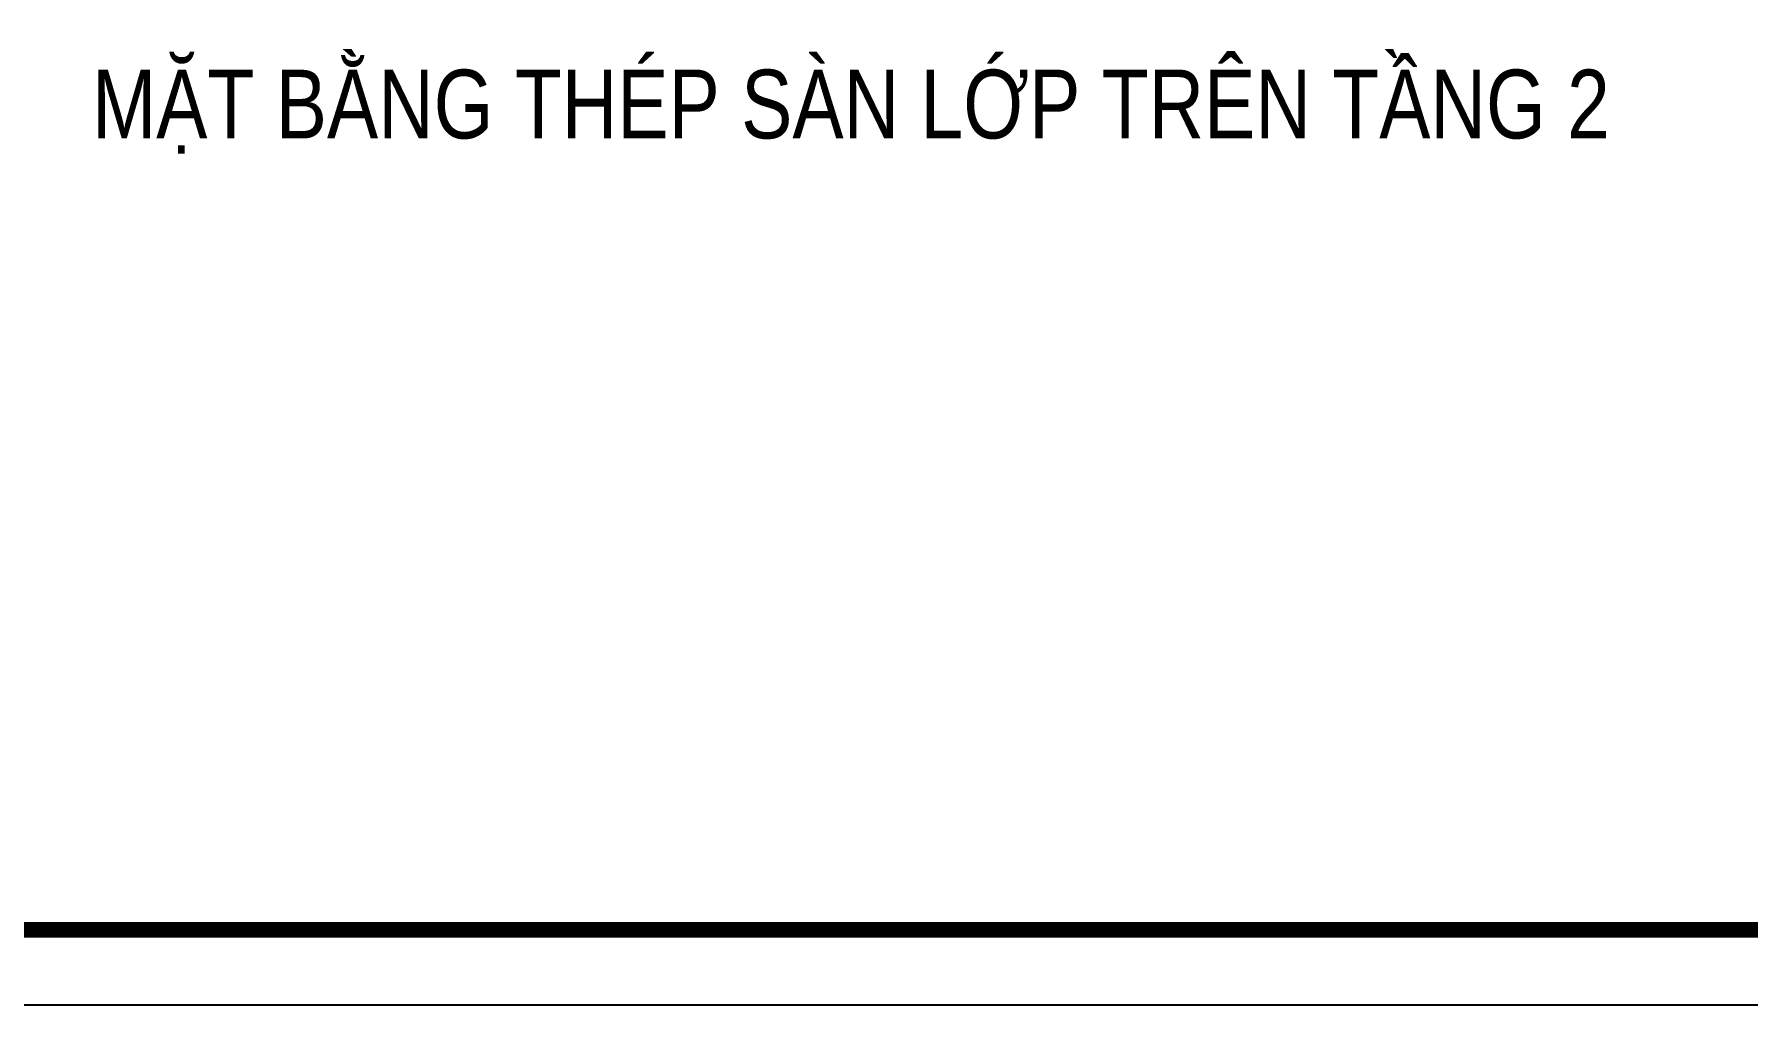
# Model space of a CAD drawing. Header units: inches. Extents: x -3538 to 66114, y -2541134 to 4288.
# Drawn here: x 16038 to 27250, y -89183 to -82832 of the extents above; entities that cross this region are included whole.
import ezdxf

# ---------------------------------------------------------------- set-up
doc = ezdxf.new("R2010")
doc.units = ezdxf.units.IN
doc.header["$MEASUREMENT"] = 0
doc.layers.get('DEFPOINTS').update_dxf_attribs({"color": 87})
doc.layers.add('06.TEXT', color=2, linetype='Continuous')
doc.layers.add('KHUNGTEN', color=7, linetype='Continuous', lineweight=20)
doc.layers.add('Xref khung ten  A3 TKCS$0$A-KY HIEU', color=34, linetype='Continuous', lineweight=20)
doc.styles.add('ARIAL', font='arial.ttf', dxfattribs={"width": 0.6})

# ---------------------------------------------------------------- blocks, each defined once
blk = doc.blocks.new('Xref khung ten  A3 TKCS')
at = {"layer": 'DEFPOINTS', "color": 125}
blk.add_lwpolyline([(-57730.37, -13938.76), (-57310.37, -13938.76), (-57310.37, -13641.76), (-57730.37, -13641.76)], close=True, dxfattribs=at)
at = {"layer": 'Xref khung ten  A3 TKCS$0$A-KY HIEU', "color": 0, "const_width": 1.02}
blk.add_lwpolyline([(-57716.02, -13933.85), (-57716.02, -13646.66), (-57315.38, -13646.66), (-57315.38, -13933.85)], close=True, dxfattribs=at)

msp = doc.modelspace()

# ---------------------------------------------------------------- block references
at = {"layer": 'KHUNGTEN', "xscale": 100, "yscale": 100, "zscale": 100}
msp.add_blockref('Xref khung ten  A3 TKCS', (5769499, 1304692.4), dxfattribs=at)

# ---------------------------------------------------------------- texts
at = {"layer": '06.TEXT', "color": 4, "style": 'ARIAL', "width": 0.8}
msp.add_text('MẶT BẰNG THÉP SÀN LỚP TRÊN TẦNG 2', height=450, dxfattribs=at).set_placement((16416.3, -83514.1))

doc.saveas('drawing.dxf')
